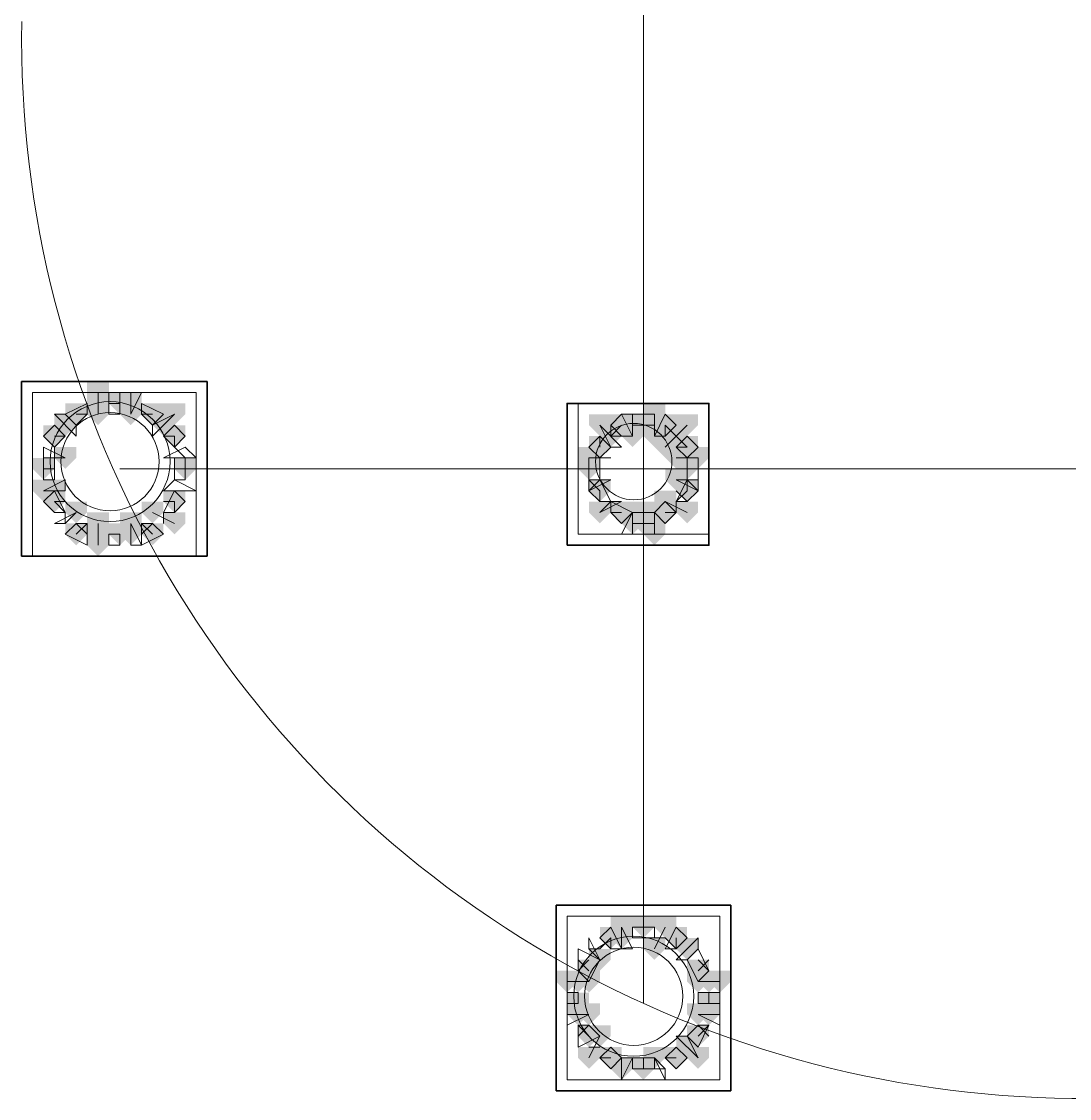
# Model space of a CAD drawing. Header units: millimetres. Extents: x 2315 to 4619, y 1334 to 1897.
# Drawn here: x 4026.05 to 4031.92, y 1548.68 to 1554.71 of the extents above; entities that cross this region are included whole.
import ezdxf

# ---------------------------------------------------------------- set-up
doc = ezdxf.new("R2010")
doc.units = ezdxf.units.MM
for name, color, linetype, true_color in [('PDF_10', 7, 'Continuous', 0x00b85c), ('PDF_AXIS', 7, 'Continuous', 0x00b85c), ('PDF_柱构件', 7, 'Continuous', 0x00b85c), ('PDF_转运站初步方案', 7, 'Continuous', 0x00b85c)]:
    doc.layers.add(name, color=color, linetype=linetype, true_color=true_color)
doc.layers.add('PDF_中心线层', color=1, linetype='Continuous')
doc.layers.add('PDF_粗实线层', color=7, linetype='Continuous')

msp = doc.modelspace()

# ---------------------------------------------------------------- hatches: boundary and pattern name
at = {"layer": 'PDF_10', "transparency": 33554559}
for points in [[(4026.5993, 1552.6298), (4026.5382, 1552.6298), (4026.5382, 1552.5687), (4026.5993, 1552.5076), (4026.6604, 1552.5687), (4026.6604, 1552.6298)], [(4026.5993, 1552.6298), (4026.5382, 1552.6298), (4026.5382, 1552.5687), (4026.5993, 1552.5076), (4026.6604, 1552.5687), (4026.6604, 1552.6298)], [(4026.5993, 1552.6298), (4026.5382, 1552.6298), (4026.5382, 1552.5687), (4026.5993, 1552.5076), (4026.6604, 1552.5687), (4026.6604, 1552.6298)], [(4026.355, 1552.5687), (4026.2939, 1552.5687), (4026.2939, 1552.5076), (4026.355, 1552.4466), (4026.4161, 1552.5076), (4026.4161, 1552.5687)], [(4026.355, 1552.5687), (4026.2939, 1552.5687), (4026.2939, 1552.5076), (4026.355, 1552.4466), (4026.4161, 1552.5076), (4026.4161, 1552.5687)], [(4026.7826, 1552.5687), (4026.7215, 1552.5687), (4026.7215, 1552.5076), (4026.7826, 1552.4466), (4026.8436, 1552.5076), (4026.8436, 1552.5687)], [(4026.7826, 1552.5687), (4026.7215, 1552.5687), (4026.7215, 1552.5076), (4026.7826, 1552.4466), (4026.8436, 1552.5076), (4026.8436, 1552.5687)], [(4029.4091, 1552.5076), (4029.348, 1552.5076), (4029.348, 1552.4466), (4029.4091, 1552.3855), (4029.4701, 1552.4466), (4029.4701, 1552.5076)], [(4029.4091, 1552.5076), (4029.348, 1552.5076), (4029.348, 1552.4466), (4029.4091, 1552.3855), (4029.4701, 1552.4466), (4029.4701, 1552.5076)], [(4029.5312, 1552.5076), (4029.4701, 1552.5076), (4029.4701, 1552.4466), (4029.5312, 1552.3855), (4029.5923, 1552.4466), (4029.5923, 1552.5076)], [(4029.5312, 1552.5076), (4029.4701, 1552.5076), (4029.4701, 1552.4466), (4029.5312, 1552.3855), (4029.5923, 1552.4466), (4029.5923, 1552.5076)], [(4029.6534, 1552.5076), (4029.5923, 1552.5076), (4029.5923, 1552.4466), (4029.6534, 1552.3855), (4029.7145, 1552.4466), (4029.7145, 1552.5076)], [(4029.6534, 1552.5076), (4029.5923, 1552.5076), (4029.5923, 1552.4466), (4029.6534, 1552.3855), (4029.7145, 1552.4466), (4029.7145, 1552.5076)], [(4026.2328, 1552.4466), (4026.1718, 1552.4466), (4026.1718, 1552.3855), (4026.2328, 1552.3244), (4026.2939, 1552.3855), (4026.2939, 1552.4466)], [(4026.2328, 1552.4466), (4026.1718, 1552.4466), (4026.1718, 1552.3855), (4026.2328, 1552.3244), (4026.2939, 1552.3855), (4026.2939, 1552.4466)], [(4026.9047, 1552.4466), (4026.8436, 1552.4466), (4026.8436, 1552.3855), (4026.9047, 1552.3244), (4026.9658, 1552.3855), (4026.9658, 1552.4466)], [(4026.9047, 1552.4466), (4026.8436, 1552.4466), (4026.8436, 1552.3855), (4026.9047, 1552.3244), (4026.9658, 1552.3855), (4026.9658, 1552.4466)], [(4029.2869, 1552.3855), (4029.2258, 1552.3855), (4029.2258, 1552.3244), (4029.2869, 1552.2633), (4029.348, 1552.3244), (4029.348, 1552.3855)], [(4029.2869, 1552.3855), (4029.2258, 1552.3855), (4029.2258, 1552.3244), (4029.2869, 1552.2633), (4029.348, 1552.3244), (4029.348, 1552.3855)], [(4029.2869, 1552.3855), (4029.2258, 1552.3855), (4029.2258, 1552.3244), (4029.2869, 1552.2633), (4029.348, 1552.3244), (4029.348, 1552.3855)], [(4029.7755, 1552.3855), (4029.7145, 1552.3855), (4029.7145, 1552.3244), (4029.7755, 1552.2633), (4029.8366, 1552.3244), (4029.8366, 1552.3855)], [(4029.7755, 1552.3855), (4029.7145, 1552.3855), (4029.7145, 1552.3244), (4029.7755, 1552.2633), (4029.8366, 1552.3244), (4029.8366, 1552.3855)], [(4026.1718, 1552.2633), (4026.1107, 1552.2633), (4026.1107, 1552.2022), (4026.1718, 1552.1412), (4026.2328, 1552.2022), (4026.2328, 1552.2633)], [(4026.1718, 1552.2633), (4026.1107, 1552.2633), (4026.1107, 1552.2022), (4026.1718, 1552.1412), (4026.2328, 1552.2022), (4026.2328, 1552.2633)], [(4026.9658, 1552.2633), (4026.9047, 1552.2633), (4026.9047, 1552.2022), (4026.9658, 1552.1412), (4027.0269, 1552.2022), (4027.0269, 1552.2633)], [(4026.9658, 1552.2633), (4026.9047, 1552.2633), (4026.9047, 1552.2022), (4026.9658, 1552.1412), (4027.0269, 1552.2022), (4027.0269, 1552.2633)], [(4029.2258, 1552.2633), (4029.1647, 1552.2633), (4029.1647, 1552.2022), (4029.2258, 1552.1412), (4029.2869, 1552.2022), (4029.2869, 1552.2633)], [(4029.2258, 1552.2633), (4029.1647, 1552.2633), (4029.1647, 1552.2022), (4029.2258, 1552.1412), (4029.2869, 1552.2022), (4029.2869, 1552.2633)], [(4029.7755, 1552.2633), (4029.7145, 1552.2633), (4029.7145, 1552.2022), (4029.7755, 1552.1412), (4029.8366, 1552.2022), (4029.8366, 1552.2633)], [(4029.7755, 1552.2633), (4029.7145, 1552.2633), (4029.7145, 1552.2022), (4029.7755, 1552.1412), (4029.8366, 1552.2022), (4029.8366, 1552.2633)], [(4029.2869, 1552.1412), (4029.2258, 1552.1412), (4029.2258, 1552.0801), (4029.2869, 1552.019), (4029.348, 1552.0801), (4029.348, 1552.1412)], [(4029.2869, 1552.1412), (4029.2258, 1552.1412), (4029.2258, 1552.0801), (4029.2869, 1552.019), (4029.348, 1552.0801), (4029.348, 1552.1412)], [(4029.7755, 1552.1412), (4029.7145, 1552.1412), (4029.7145, 1552.0801), (4029.7755, 1552.019), (4029.8366, 1552.0801), (4029.8366, 1552.1412)], [(4029.7755, 1552.1412), (4029.7145, 1552.1412), (4029.7145, 1552.0801), (4029.7755, 1552.019), (4029.8366, 1552.0801), (4029.8366, 1552.1412)], [(4026.2328, 1552.0801), (4026.1718, 1552.0801), (4026.1718, 1552.019), (4026.2328, 1551.9579), (4026.2939, 1552.019), (4026.2939, 1552.0801)], [(4026.2328, 1552.0801), (4026.1718, 1552.0801), (4026.1718, 1552.019), (4026.2328, 1551.9579), (4026.2939, 1552.019), (4026.2939, 1552.0801)], [(4026.9047, 1552.0801), (4026.8436, 1552.0801), (4026.8436, 1552.019), (4026.9047, 1551.9579), (4026.9658, 1552.019), (4026.9658, 1552.0801)], [(4026.9047, 1552.0801), (4026.8436, 1552.0801), (4026.8436, 1552.019), (4026.9047, 1551.9579), (4026.9658, 1552.019), (4026.9658, 1552.0801)], [(4029.4091, 1552.019), (4029.348, 1552.019), (4029.348, 1551.9579), (4029.4091, 1551.8968), (4029.4701, 1551.9579), (4029.4701, 1552.019)], [(4029.4091, 1552.019), (4029.348, 1552.019), (4029.348, 1551.9579), (4029.4091, 1551.8968), (4029.4701, 1551.9579), (4029.4701, 1552.019)], [(4029.6534, 1552.019), (4029.5923, 1552.019), (4029.5923, 1551.9579), (4029.6534, 1551.8968), (4029.7145, 1551.9579), (4029.7145, 1552.019)], [(4029.6534, 1552.019), (4029.5923, 1552.019), (4029.5923, 1551.9579), (4029.6534, 1551.8968), (4029.7145, 1551.9579), (4029.7145, 1552.019)], [(4029.6534, 1552.019), (4029.5923, 1552.019), (4029.5923, 1551.9579), (4029.6534, 1551.8968), (4029.7145, 1551.9579), (4029.7145, 1552.019)], [(4029.5312, 1551.9579), (4029.4701, 1551.9579), (4029.4701, 1551.8968), (4029.5312, 1551.8357), (4029.5923, 1551.8968), (4029.5923, 1551.9579)], [(4029.5312, 1551.9579), (4029.4701, 1551.9579), (4029.4701, 1551.8968), (4029.5312, 1551.8357), (4029.5923, 1551.8968), (4029.5923, 1551.9579)], [(4026.355, 1551.8968), (4026.2939, 1551.8968), (4026.2939, 1551.8357), (4026.355, 1551.7747), (4026.4161, 1551.8357), (4026.4161, 1551.8968)], [(4026.355, 1551.8968), (4026.2939, 1551.8968), (4026.2939, 1551.8357), (4026.355, 1551.7747), (4026.4161, 1551.8357), (4026.4161, 1551.8968)], [(4026.5993, 1551.8968), (4026.5382, 1551.8968), (4026.5382, 1551.8357), (4026.5993, 1551.7747), (4026.6604, 1551.8357), (4026.6604, 1551.8968)], [(4026.5993, 1551.8968), (4026.5382, 1551.8968), (4026.5382, 1551.8357), (4026.5993, 1551.7747), (4026.6604, 1551.8357), (4026.6604, 1551.8968)], [(4026.7826, 1551.8968), (4026.7215, 1551.8968), (4026.7215, 1551.8357), (4026.7826, 1551.7747), (4026.8436, 1551.8357), (4026.8436, 1551.8968)], [(4026.7826, 1551.8968), (4026.7215, 1551.8968), (4026.7215, 1551.8357), (4026.7826, 1551.7747), (4026.8436, 1551.8357), (4026.8436, 1551.8968)], [(4029.5312, 1549.6979), (4029.4701, 1549.6979), (4029.4701, 1549.6368), (4029.5312, 1549.5757), (4029.5923, 1549.6368), (4029.5923, 1549.6979)], [(4029.5312, 1549.6979), (4029.4701, 1549.6979), (4029.4701, 1549.6368), (4029.5312, 1549.5757), (4029.5923, 1549.6368), (4029.5923, 1549.6979)], [(4029.348, 1549.6368), (4029.2869, 1549.6368), (4029.2869, 1549.5757), (4029.348, 1549.5147), (4029.4091, 1549.5757), (4029.4091, 1549.6368)], [(4029.348, 1549.6368), (4029.2869, 1549.6368), (4029.2869, 1549.5757), (4029.348, 1549.5147), (4029.4091, 1549.5757), (4029.4091, 1549.6368)], [(4029.7145, 1549.6368), (4029.6534, 1549.6368), (4029.6534, 1549.5757), (4029.7145, 1549.5147), (4029.7755, 1549.5757), (4029.7755, 1549.6368)], [(4029.7145, 1549.6368), (4029.6534, 1549.6368), (4029.6534, 1549.5757), (4029.7145, 1549.5147), (4029.7755, 1549.5757), (4029.7755, 1549.6368)], [(4029.2258, 1549.4536), (4029.1647, 1549.4536), (4029.1647, 1549.3925), (4029.2258, 1549.3314), (4029.2869, 1549.3925), (4029.2869, 1549.4536)], [(4029.2258, 1549.4536), (4029.1647, 1549.4536), (4029.1647, 1549.3925), (4029.2258, 1549.3314), (4029.2869, 1549.3925), (4029.2869, 1549.4536)], [(4029.8366, 1549.4536), (4029.7755, 1549.4536), (4029.7755, 1549.3925), (4029.8366, 1549.3314), (4029.8977, 1549.3925), (4029.8977, 1549.4536)], [(4029.8366, 1549.4536), (4029.7755, 1549.4536), (4029.7755, 1549.3925), (4029.8366, 1549.3314), (4029.8977, 1549.3925), (4029.8977, 1549.4536)], [(4029.1647, 1549.2703), (4029.1036, 1549.2703), (4029.1036, 1549.2093), (4029.1647, 1549.1482), (4029.2258, 1549.2093), (4029.2258, 1549.2703)], [(4029.1647, 1549.2703), (4029.1036, 1549.2703), (4029.1036, 1549.2093), (4029.1647, 1549.1482), (4029.2258, 1549.2093), (4029.2258, 1549.2703)], [(4029.8977, 1549.2703), (4029.8366, 1549.2703), (4029.8366, 1549.2093), (4029.8977, 1549.1482), (4029.9588, 1549.2093), (4029.9588, 1549.2703)], [(4029.8977, 1549.2703), (4029.8366, 1549.2703), (4029.8366, 1549.2093), (4029.8977, 1549.1482), (4029.9588, 1549.2093), (4029.9588, 1549.2703)], [(4029.8977, 1549.2703), (4029.8366, 1549.2703), (4029.8366, 1549.2093), (4029.8977, 1549.1482), (4029.9588, 1549.2093), (4029.9588, 1549.2703)], [(4029.2258, 1549.0871), (4029.1647, 1549.0871), (4029.1647, 1549.026), (4029.2258, 1548.9649), (4029.2869, 1549.026), (4029.2869, 1549.0871)], [(4029.2258, 1549.0871), (4029.1647, 1549.0871), (4029.1647, 1549.026), (4029.2258, 1548.9649), (4029.2869, 1549.026), (4029.2869, 1549.0871)], [(4029.8366, 1549.0871), (4029.7755, 1549.0871), (4029.7755, 1549.026), (4029.8366, 1548.9649), (4029.8977, 1549.026), (4029.8977, 1549.0871)], [(4029.8366, 1549.0871), (4029.7755, 1549.0871), (4029.7755, 1549.026), (4029.8366, 1548.9649), (4029.8977, 1549.026), (4029.8977, 1549.0871)], [(4029.348, 1548.9649), (4029.2869, 1548.9649), (4029.2869, 1548.9039), (4029.348, 1548.8428), (4029.4091, 1548.9039), (4029.4091, 1548.9649)], [(4029.348, 1548.9649), (4029.2869, 1548.9649), (4029.2869, 1548.9039), (4029.348, 1548.8428), (4029.4091, 1548.9039), (4029.4091, 1548.9649)], [(4029.348, 1548.9649), (4029.2869, 1548.9649), (4029.2869, 1548.9039), (4029.348, 1548.8428), (4029.4091, 1548.9039), (4029.4091, 1548.9649)], [(4029.7145, 1548.9649), (4029.6534, 1548.9649), (4029.6534, 1548.9039), (4029.7145, 1548.8428), (4029.7755, 1548.9039), (4029.7755, 1548.9649)], [(4029.7145, 1548.9649), (4029.6534, 1548.9649), (4029.6534, 1548.9039), (4029.7145, 1548.8428), (4029.7755, 1548.9039), (4029.7755, 1548.9649)], [(4029.7145, 1548.9649), (4029.6534, 1548.9649), (4029.6534, 1548.9039), (4029.7145, 1548.8428), (4029.7755, 1548.9039), (4029.7755, 1548.9649)], [(4029.5312, 1548.9039), (4029.4701, 1548.9039), (4029.4701, 1548.8428), (4029.5312, 1548.7817), (4029.5923, 1548.8428), (4029.5923, 1548.9039)], [(4029.5312, 1548.9039), (4029.4701, 1548.9039), (4029.4701, 1548.8428), (4029.5312, 1548.7817), (4029.5923, 1548.8428), (4029.5923, 1548.9039)]]:
    msp.add_hatch(color=256, dxfattribs=at).paths.add_polyline_path(points)
at = {"layer": 'PDF_柱构件', "transparency": 33554559}
for points in [[(4026.4772, 1552.6909), (4026.4161, 1552.6909), (4026.4161, 1552.6298), (4026.4772, 1552.5687), (4026.5382, 1552.6298), (4026.5382, 1552.6909)], [(4026.4772, 1552.6298), (4026.4161, 1552.6298), (4026.4161, 1552.5687), (4026.4772, 1552.5076), (4026.5382, 1552.5687), (4026.5382, 1552.6298)], [(4026.6604, 1552.6298), (4026.5993, 1552.6298), (4026.5993, 1552.5687), (4026.6604, 1552.5076), (4026.7215, 1552.5687), (4026.7215, 1552.6298)], [(4026.4772, 1552.5687), (4026.4161, 1552.5687), (4026.4161, 1552.5076), (4026.4772, 1552.4466), (4026.5382, 1552.5076), (4026.5382, 1552.5687)], [(4026.6604, 1552.5687), (4026.5993, 1552.5687), (4026.5993, 1552.5076), (4026.6604, 1552.4466), (4026.7215, 1552.5076), (4026.7215, 1552.5687)], [(4026.9047, 1552.5687), (4026.8436, 1552.5687), (4026.8436, 1552.5076), (4026.9047, 1552.4466), (4026.9658, 1552.5076), (4026.9658, 1552.5687)], [(4029.5923, 1552.5687), (4029.5312, 1552.5687), (4029.5312, 1552.5076), (4029.5923, 1552.4466), (4029.6534, 1552.5076), (4029.6534, 1552.5687)], [(4026.2939, 1552.5076), (4026.2328, 1552.5076), (4026.2328, 1552.4466), (4026.2939, 1552.3855), (4026.355, 1552.4466), (4026.355, 1552.5076)], [(4026.8436, 1552.5076), (4026.7826, 1552.5076), (4026.7826, 1552.4466), (4026.8436, 1552.3855), (4026.9047, 1552.4466), (4026.9047, 1552.5076)], [(4029.2869, 1552.5076), (4029.2258, 1552.5076), (4029.2258, 1552.4466), (4029.2869, 1552.3855), (4029.348, 1552.4466), (4029.348, 1552.5076)], [(4029.4701, 1552.5076), (4029.4091, 1552.5076), (4029.4091, 1552.4466), (4029.4701, 1552.3855), (4029.5312, 1552.4466), (4029.5312, 1552.5076)], [(4029.5923, 1552.5076), (4029.5312, 1552.5076), (4029.5312, 1552.4466), (4029.5923, 1552.3855), (4029.6534, 1552.4466), (4029.6534, 1552.5076)], [(4029.7755, 1552.5076), (4029.7145, 1552.5076), (4029.7145, 1552.4466), (4029.7755, 1552.3855), (4029.8366, 1552.4466), (4029.8366, 1552.5076)], [(4029.348, 1552.4466), (4029.2869, 1552.4466), (4029.2869, 1552.3855), (4029.348, 1552.3244), (4029.4091, 1552.3855), (4029.4091, 1552.4466)], [(4029.4701, 1552.4466), (4029.4091, 1552.4466), (4029.4091, 1552.3855), (4029.4701, 1552.3244), (4029.5312, 1552.3855), (4029.5312, 1552.4466)], [(4029.5923, 1552.4466), (4029.5312, 1552.4466), (4029.5312, 1552.3855), (4029.5923, 1552.3244), (4029.6534, 1552.3855), (4029.6534, 1552.4466)], [(4029.7145, 1552.4466), (4029.6534, 1552.4466), (4029.6534, 1552.3855), (4029.7145, 1552.3244), (4029.7755, 1552.3855), (4029.7755, 1552.4466)], [(4029.6534, 1552.3855), (4029.5923, 1552.3855), (4029.5923, 1552.3244), (4029.6534, 1552.2633), (4029.7145, 1552.3244), (4029.7145, 1552.3855)], [(4026.2939, 1552.3244), (4026.2328, 1552.3244), (4026.2328, 1552.2633), (4026.2939, 1552.2022), (4026.355, 1552.2633), (4026.355, 1552.3244)], [(4029.2258, 1552.3244), (4029.1647, 1552.3244), (4029.1647, 1552.2633), (4029.2258, 1552.2022), (4029.2869, 1552.2633), (4029.2869, 1552.3244)], [(4029.7145, 1552.3244), (4029.6534, 1552.3244), (4029.6534, 1552.2633), (4029.7145, 1552.2022), (4029.7755, 1552.2633), (4029.7755, 1552.3244)], [(4029.7755, 1552.3244), (4029.7145, 1552.3244), (4029.7145, 1552.2633), (4029.7755, 1552.2022), (4029.8366, 1552.2633), (4029.8366, 1552.3244)], [(4029.8366, 1552.3244), (4029.7755, 1552.3244), (4029.7755, 1552.2633), (4029.8366, 1552.2022), (4029.8977, 1552.2633), (4029.8977, 1552.3244)], [(4029.7145, 1552.2022), (4029.6534, 1552.2022), (4029.6534, 1552.1412), (4029.7145, 1552.0801), (4029.7755, 1552.1412), (4029.7755, 1552.2022)], [(4026.1718, 1552.1412), (4026.1107, 1552.1412), (4026.1107, 1552.0801), (4026.1718, 1552.019), (4026.2328, 1552.0801), (4026.2328, 1552.1412)], [(4026.2328, 1552.1412), (4026.1718, 1552.1412), (4026.1718, 1552.0801), (4026.2328, 1552.019), (4026.2939, 1552.0801), (4026.2939, 1552.1412)], [(4029.6534, 1552.0801), (4029.5923, 1552.0801), (4029.5923, 1552.019), (4029.6534, 1551.9579), (4029.7145, 1552.019), (4029.7145, 1552.0801)], [(4026.355, 1552.019), (4026.2939, 1552.019), (4026.2939, 1551.9579), (4026.355, 1551.8968), (4026.4161, 1551.9579), (4026.4161, 1552.019)], [(4026.7826, 1552.019), (4026.7215, 1552.019), (4026.7215, 1551.9579), (4026.7826, 1551.8968), (4026.8436, 1551.9579), (4026.8436, 1552.019)], [(4029.2869, 1552.019), (4029.2258, 1552.019), (4029.2258, 1551.9579), (4029.2869, 1551.8968), (4029.348, 1551.9579), (4029.348, 1552.019)], [(4029.4701, 1552.019), (4029.4091, 1552.019), (4029.4091, 1551.9579), (4029.4701, 1551.8968), (4029.5312, 1551.9579), (4029.5312, 1552.019)], [(4029.5923, 1552.019), (4029.5312, 1552.019), (4029.5312, 1551.9579), (4029.5923, 1551.8968), (4029.6534, 1551.9579), (4029.6534, 1552.019)], [(4029.7755, 1552.019), (4029.7145, 1552.019), (4029.7145, 1551.9579), (4029.7755, 1551.8968), (4029.8366, 1551.9579), (4029.8366, 1552.019)], [(4026.4772, 1551.9579), (4026.4161, 1551.9579), (4026.4161, 1551.8968), (4026.4772, 1551.8357), (4026.5382, 1551.8968), (4026.5382, 1551.9579)], [(4026.6604, 1551.9579), (4026.5993, 1551.9579), (4026.5993, 1551.8968), (4026.6604, 1551.8357), (4026.7215, 1551.8968), (4026.7215, 1551.9579)], [(4026.9047, 1551.9579), (4026.8436, 1551.9579), (4026.8436, 1551.8968), (4026.9047, 1551.8357), (4026.9658, 1551.8968), (4026.9658, 1551.9579)], [(4029.4701, 1551.9579), (4029.4091, 1551.9579), (4029.4091, 1551.8968), (4029.4701, 1551.8357), (4029.5312, 1551.8968), (4029.5312, 1551.9579)], [(4029.5923, 1551.9579), (4029.5312, 1551.9579), (4029.5312, 1551.8968), (4029.5923, 1551.8357), (4029.6534, 1551.8968), (4029.6534, 1551.9579)], [(4026.4772, 1551.8968), (4026.4161, 1551.8968), (4026.4161, 1551.8357), (4026.4772, 1551.7747), (4026.5382, 1551.8357), (4026.5382, 1551.8968)], [(4026.6604, 1551.8968), (4026.5993, 1551.8968), (4026.5993, 1551.8357), (4026.6604, 1551.7747), (4026.7215, 1551.8357), (4026.7215, 1551.8968)], [(4029.5923, 1551.8968), (4029.5312, 1551.8968), (4029.5312, 1551.8357), (4029.5923, 1551.7747), (4029.6534, 1551.8357), (4029.6534, 1551.8968)], [(4026.4772, 1551.8357), (4026.4161, 1551.8357), (4026.4161, 1551.7747), (4026.4772, 1551.7136), (4026.5382, 1551.7747), (4026.5382, 1551.8357)], [(4029.4091, 1549.6979), (4029.348, 1549.6979), (4029.348, 1549.6368), (4029.4091, 1549.5757), (4029.4701, 1549.6368), (4029.4701, 1549.6979)], [(4029.6534, 1549.6979), (4029.5923, 1549.6979), (4029.5923, 1549.6368), (4029.6534, 1549.5757), (4029.7145, 1549.6368), (4029.7145, 1549.6979)], [(4029.4091, 1549.6368), (4029.348, 1549.6368), (4029.348, 1549.5757), (4029.4091, 1549.5147), (4029.4701, 1549.5757), (4029.4701, 1549.6368)], [(4029.5923, 1549.5757), (4029.5312, 1549.5757), (4029.5312, 1549.5147), (4029.5923, 1549.4536), (4029.6534, 1549.5147), (4029.6534, 1549.5757)], [(4029.7755, 1549.5757), (4029.7145, 1549.5757), (4029.7145, 1549.5147), (4029.7755, 1549.4536), (4029.8366, 1549.5147), (4029.8366, 1549.5757)], [(4029.2869, 1549.5147), (4029.2258, 1549.5147), (4029.2258, 1549.4536), (4029.2869, 1549.3925), (4029.348, 1549.4536), (4029.348, 1549.5147)], [(4029.1036, 1549.3925), (4029.0426, 1549.3925), (4029.0426, 1549.3314), (4029.1036, 1549.2703), (4029.1647, 1549.3314), (4029.1647, 1549.3925)], [(4029.1647, 1549.3925), (4029.1036, 1549.3925), (4029.1036, 1549.3314), (4029.1647, 1549.2703), (4029.2258, 1549.3314), (4029.2258, 1549.3925)], [(4029.2258, 1549.3925), (4029.1647, 1549.3925), (4029.1647, 1549.3314), (4029.2258, 1549.2703), (4029.2869, 1549.3314), (4029.2869, 1549.3925)], [(4029.8366, 1549.3925), (4029.7755, 1549.3925), (4029.7755, 1549.3314), (4029.8366, 1549.2703), (4029.8977, 1549.3314), (4029.8977, 1549.3925)], [(4029.8977, 1549.3925), (4029.8366, 1549.3925), (4029.8366, 1549.3314), (4029.8977, 1549.2703), (4029.9588, 1549.3314), (4029.9588, 1549.3925)], [(4029.9588, 1549.3925), (4029.8977, 1549.3925), (4029.8977, 1549.3314), (4029.9588, 1549.2703), (4030.0199, 1549.3314), (4030.0199, 1549.3925)], [(4029.1647, 1549.2093), (4029.1036, 1549.2093), (4029.1036, 1549.1482), (4029.1647, 1549.0871), (4029.2258, 1549.1482), (4029.2258, 1549.2093)], [(4029.2258, 1549.2093), (4029.1647, 1549.2093), (4029.1647, 1549.1482), (4029.2258, 1549.0871), (4029.2869, 1549.1482), (4029.2869, 1549.2093)], [(4029.8366, 1549.2093), (4029.7755, 1549.2093), (4029.7755, 1549.1482), (4029.8366, 1549.0871), (4029.8977, 1549.1482), (4029.8977, 1549.2093)], [(4029.8977, 1549.2093), (4029.8366, 1549.2093), (4029.8366, 1549.1482), (4029.8977, 1549.0871), (4029.9588, 1549.1482), (4029.9588, 1549.2093)], [(4029.2869, 1549.0871), (4029.2258, 1549.0871), (4029.2258, 1549.026), (4029.2869, 1548.9649), (4029.348, 1549.026), (4029.348, 1549.0871)], [(4029.7755, 1549.026), (4029.7145, 1549.026), (4029.7145, 1548.9649), (4029.7755, 1548.9039), (4029.8366, 1548.9649), (4029.8366, 1549.026)], [(4029.2258, 1548.9649), (4029.1647, 1548.9649), (4029.1647, 1548.9039), (4029.2258, 1548.8428), (4029.2869, 1548.9039), (4029.2869, 1548.9649)], [(4029.5923, 1548.9649), (4029.5312, 1548.9649), (4029.5312, 1548.9039), (4029.5923, 1548.8428), (4029.6534, 1548.9039), (4029.6534, 1548.9649)], [(4029.8366, 1548.9649), (4029.7755, 1548.9649), (4029.7755, 1548.9039), (4029.8366, 1548.8428), (4029.8977, 1548.9039), (4029.8977, 1548.9649)], [(4029.4091, 1548.9039), (4029.348, 1548.9039), (4029.348, 1548.8428), (4029.4091, 1548.7817), (4029.4701, 1548.8428), (4029.4701, 1548.9039)]]:
    msp.add_hatch(color=256, dxfattribs=at).paths.add_polyline_path(points)
at = {"layer": 'PDF_转运站初步方案', "transparency": 33554559}
for points in [[(4026.5993, 1552.6298), (4026.5382, 1552.6298), (4026.5382, 1552.5687), (4026.5993, 1552.5076), (4026.6604, 1552.5687), (4026.6604, 1552.6298)], [(4026.5993, 1552.6298), (4026.5382, 1552.6298), (4026.5382, 1552.5687), (4026.5993, 1552.5076), (4026.6604, 1552.5687), (4026.6604, 1552.6298)], [(4026.355, 1552.5687), (4026.2939, 1552.5687), (4026.2939, 1552.5076), (4026.355, 1552.4466), (4026.4161, 1552.5076), (4026.4161, 1552.5687)], [(4026.355, 1552.5687), (4026.2939, 1552.5687), (4026.2939, 1552.5076), (4026.355, 1552.4466), (4026.4161, 1552.5076), (4026.4161, 1552.5687)], [(4026.7826, 1552.5687), (4026.7215, 1552.5687), (4026.7215, 1552.5076), (4026.7826, 1552.4466), (4026.8436, 1552.5076), (4026.8436, 1552.5687)], [(4026.7826, 1552.5687), (4026.7215, 1552.5687), (4026.7215, 1552.5076), (4026.7826, 1552.4466), (4026.8436, 1552.5076), (4026.8436, 1552.5687)], [(4029.4091, 1552.5076), (4029.348, 1552.5076), (4029.348, 1552.4466), (4029.4091, 1552.3855), (4029.4701, 1552.4466), (4029.4701, 1552.5076)], [(4029.4091, 1552.5076), (4029.348, 1552.5076), (4029.348, 1552.4466), (4029.4091, 1552.3855), (4029.4701, 1552.4466), (4029.4701, 1552.5076)], [(4029.5312, 1552.5076), (4029.4701, 1552.5076), (4029.4701, 1552.4466), (4029.5312, 1552.3855), (4029.5923, 1552.4466), (4029.5923, 1552.5076)], [(4029.5312, 1552.5076), (4029.4701, 1552.5076), (4029.4701, 1552.4466), (4029.5312, 1552.3855), (4029.5923, 1552.4466), (4029.5923, 1552.5076)], [(4029.6534, 1552.5076), (4029.5923, 1552.5076), (4029.5923, 1552.4466), (4029.6534, 1552.3855), (4029.7145, 1552.4466), (4029.7145, 1552.5076)], [(4029.6534, 1552.5076), (4029.5923, 1552.5076), (4029.5923, 1552.4466), (4029.6534, 1552.3855), (4029.7145, 1552.4466), (4029.7145, 1552.5076)], [(4026.2328, 1552.4466), (4026.1718, 1552.4466), (4026.1718, 1552.3855), (4026.2328, 1552.3244), (4026.2939, 1552.3855), (4026.2939, 1552.4466)], [(4026.2328, 1552.4466), (4026.1718, 1552.4466), (4026.1718, 1552.3855), (4026.2328, 1552.3244), (4026.2939, 1552.3855), (4026.2939, 1552.4466)], [(4026.9047, 1552.4466), (4026.8436, 1552.4466), (4026.8436, 1552.3855), (4026.9047, 1552.3244), (4026.9658, 1552.3855), (4026.9658, 1552.4466)], [(4026.9047, 1552.4466), (4026.8436, 1552.4466), (4026.8436, 1552.3855), (4026.9047, 1552.3244), (4026.9658, 1552.3855), (4026.9658, 1552.4466)], [(4029.2869, 1552.3855), (4029.2258, 1552.3855), (4029.2258, 1552.3244), (4029.2869, 1552.2633), (4029.348, 1552.3244), (4029.348, 1552.3855)], [(4029.2869, 1552.3855), (4029.2258, 1552.3855), (4029.2258, 1552.3244), (4029.2869, 1552.2633), (4029.348, 1552.3244), (4029.348, 1552.3855)], [(4029.7755, 1552.3855), (4029.7145, 1552.3855), (4029.7145, 1552.3244), (4029.7755, 1552.2633), (4029.8366, 1552.3244), (4029.8366, 1552.3855)], [(4029.7755, 1552.3855), (4029.7145, 1552.3855), (4029.7145, 1552.3244), (4029.7755, 1552.2633), (4029.8366, 1552.3244), (4029.8366, 1552.3855)], [(4026.1718, 1552.2633), (4026.1107, 1552.2633), (4026.1107, 1552.2022), (4026.1718, 1552.1412), (4026.2328, 1552.2022), (4026.2328, 1552.2633)], [(4026.1718, 1552.2633), (4026.1107, 1552.2633), (4026.1107, 1552.2022), (4026.1718, 1552.1412), (4026.2328, 1552.2022), (4026.2328, 1552.2633)], [(4026.9658, 1552.2633), (4026.9047, 1552.2633), (4026.9047, 1552.2022), (4026.9658, 1552.1412), (4027.0269, 1552.2022), (4027.0269, 1552.2633)], [(4026.9658, 1552.2633), (4026.9047, 1552.2633), (4026.9047, 1552.2022), (4026.9658, 1552.1412), (4027.0269, 1552.2022), (4027.0269, 1552.2633)], [(4029.2258, 1552.2633), (4029.1647, 1552.2633), (4029.1647, 1552.2022), (4029.2258, 1552.1412), (4029.2869, 1552.2022), (4029.2869, 1552.2633)], [(4029.2258, 1552.2633), (4029.1647, 1552.2633), (4029.1647, 1552.2022), (4029.2258, 1552.1412), (4029.2869, 1552.2022), (4029.2869, 1552.2633)], [(4029.7755, 1552.2633), (4029.7145, 1552.2633), (4029.7145, 1552.2022), (4029.7755, 1552.1412), (4029.8366, 1552.2022), (4029.8366, 1552.2633)], [(4029.7755, 1552.2633), (4029.7145, 1552.2633), (4029.7145, 1552.2022), (4029.7755, 1552.1412), (4029.8366, 1552.2022), (4029.8366, 1552.2633)], [(4029.2869, 1552.1412), (4029.2258, 1552.1412), (4029.2258, 1552.0801), (4029.2869, 1552.019), (4029.348, 1552.0801), (4029.348, 1552.1412)], [(4029.2869, 1552.1412), (4029.2258, 1552.1412), (4029.2258, 1552.0801), (4029.2869, 1552.019), (4029.348, 1552.0801), (4029.348, 1552.1412)], [(4029.7755, 1552.1412), (4029.7145, 1552.1412), (4029.7145, 1552.0801), (4029.7755, 1552.019), (4029.8366, 1552.0801), (4029.8366, 1552.1412)], [(4029.7755, 1552.1412), (4029.7145, 1552.1412), (4029.7145, 1552.0801), (4029.7755, 1552.019), (4029.8366, 1552.0801), (4029.8366, 1552.1412)], [(4026.2328, 1552.0801), (4026.1718, 1552.0801), (4026.1718, 1552.019), (4026.2328, 1551.9579), (4026.2939, 1552.019), (4026.2939, 1552.0801)], [(4026.2328, 1552.0801), (4026.1718, 1552.0801), (4026.1718, 1552.019), (4026.2328, 1551.9579), (4026.2939, 1552.019), (4026.2939, 1552.0801)], [(4026.9047, 1552.0801), (4026.8436, 1552.0801), (4026.8436, 1552.019), (4026.9047, 1551.9579), (4026.9658, 1552.019), (4026.9658, 1552.0801)], [(4026.9047, 1552.0801), (4026.8436, 1552.0801), (4026.8436, 1552.019), (4026.9047, 1551.9579), (4026.9658, 1552.019), (4026.9658, 1552.0801)], [(4029.4091, 1552.019), (4029.348, 1552.019), (4029.348, 1551.9579), (4029.4091, 1551.8968), (4029.4701, 1551.9579), (4029.4701, 1552.019)], [(4029.4091, 1552.019), (4029.348, 1552.019), (4029.348, 1551.9579), (4029.4091, 1551.8968), (4029.4701, 1551.9579), (4029.4701, 1552.019)], [(4029.6534, 1552.019), (4029.5923, 1552.019), (4029.5923, 1551.9579), (4029.6534, 1551.8968), (4029.7145, 1551.9579), (4029.7145, 1552.019)], [(4029.6534, 1552.019), (4029.5923, 1552.019), (4029.5923, 1551.9579), (4029.6534, 1551.8968), (4029.7145, 1551.9579), (4029.7145, 1552.019)], [(4029.5312, 1551.9579), (4029.4701, 1551.9579), (4029.4701, 1551.8968), (4029.5312, 1551.8357), (4029.5923, 1551.8968), (4029.5923, 1551.9579)], [(4029.5312, 1551.9579), (4029.4701, 1551.9579), (4029.4701, 1551.8968), (4029.5312, 1551.8357), (4029.5923, 1551.8968), (4029.5923, 1551.9579)], [(4026.355, 1551.8968), (4026.2939, 1551.8968), (4026.2939, 1551.8357), (4026.355, 1551.7747), (4026.4161, 1551.8357), (4026.4161, 1551.8968)], [(4026.355, 1551.8968), (4026.2939, 1551.8968), (4026.2939, 1551.8357), (4026.355, 1551.7747), (4026.4161, 1551.8357), (4026.4161, 1551.8968)], [(4026.5993, 1551.8968), (4026.5382, 1551.8968), (4026.5382, 1551.8357), (4026.5993, 1551.7747), (4026.6604, 1551.8357), (4026.6604, 1551.8968)], [(4026.5993, 1551.8968), (4026.5382, 1551.8968), (4026.5382, 1551.8357), (4026.5993, 1551.7747), (4026.6604, 1551.8357), (4026.6604, 1551.8968)], [(4026.7826, 1551.8968), (4026.7215, 1551.8968), (4026.7215, 1551.8357), (4026.7826, 1551.7747), (4026.8436, 1551.8357), (4026.8436, 1551.8968)], [(4026.7826, 1551.8968), (4026.7215, 1551.8968), (4026.7215, 1551.8357), (4026.7826, 1551.7747), (4026.8436, 1551.8357), (4026.8436, 1551.8968)], [(4029.5312, 1549.6979), (4029.4701, 1549.6979), (4029.4701, 1549.6368), (4029.5312, 1549.5757), (4029.5923, 1549.6368), (4029.5923, 1549.6979)], [(4029.5312, 1549.6979), (4029.4701, 1549.6979), (4029.4701, 1549.6368), (4029.5312, 1549.5757), (4029.5923, 1549.6368), (4029.5923, 1549.6979)], [(4029.348, 1549.6368), (4029.2869, 1549.6368), (4029.2869, 1549.5757), (4029.348, 1549.5147), (4029.4091, 1549.5757), (4029.4091, 1549.6368)], [(4029.348, 1549.6368), (4029.2869, 1549.6368), (4029.2869, 1549.5757), (4029.348, 1549.5147), (4029.4091, 1549.5757), (4029.4091, 1549.6368)], [(4029.7145, 1549.6368), (4029.6534, 1549.6368), (4029.6534, 1549.5757), (4029.7145, 1549.5147), (4029.7755, 1549.5757), (4029.7755, 1549.6368)], [(4029.7145, 1549.6368), (4029.6534, 1549.6368), (4029.6534, 1549.5757), (4029.7145, 1549.5147), (4029.7755, 1549.5757), (4029.7755, 1549.6368)], [(4029.2258, 1549.4536), (4029.1647, 1549.4536), (4029.1647, 1549.3925), (4029.2258, 1549.3314), (4029.2869, 1549.3925), (4029.2869, 1549.4536)], [(4029.2258, 1549.4536), (4029.1647, 1549.4536), (4029.1647, 1549.3925), (4029.2258, 1549.3314), (4029.2869, 1549.3925), (4029.2869, 1549.4536)], [(4029.8366, 1549.4536), (4029.7755, 1549.4536), (4029.7755, 1549.3925), (4029.8366, 1549.3314), (4029.8977, 1549.3925), (4029.8977, 1549.4536)], [(4029.8366, 1549.4536), (4029.7755, 1549.4536), (4029.7755, 1549.3925), (4029.8366, 1549.3314), (4029.8977, 1549.3925), (4029.8977, 1549.4536)], [(4029.1647, 1549.2703), (4029.1036, 1549.2703), (4029.1036, 1549.2093), (4029.1647, 1549.1482), (4029.2258, 1549.2093), (4029.2258, 1549.2703)], [(4029.1647, 1549.2703), (4029.1036, 1549.2703), (4029.1036, 1549.2093), (4029.1647, 1549.1482), (4029.2258, 1549.2093), (4029.2258, 1549.2703)], [(4029.8977, 1549.2703), (4029.8366, 1549.2703), (4029.8366, 1549.2093), (4029.8977, 1549.1482), (4029.9588, 1549.2093), (4029.9588, 1549.2703)], [(4029.8977, 1549.2703), (4029.8366, 1549.2703), (4029.8366, 1549.2093), (4029.8977, 1549.1482), (4029.9588, 1549.2093), (4029.9588, 1549.2703)], [(4029.2258, 1549.0871), (4029.1647, 1549.0871), (4029.1647, 1549.026), (4029.2258, 1548.9649), (4029.2869, 1549.026), (4029.2869, 1549.0871)], [(4029.2258, 1549.0871), (4029.1647, 1549.0871), (4029.1647, 1549.026), (4029.2258, 1548.9649), (4029.2869, 1549.026), (4029.2869, 1549.0871)], [(4029.8366, 1549.0871), (4029.7755, 1549.0871), (4029.7755, 1549.026), (4029.8366, 1548.9649), (4029.8977, 1549.026), (4029.8977, 1549.0871)], [(4029.8366, 1549.0871), (4029.7755, 1549.0871), (4029.7755, 1549.026), (4029.8366, 1548.9649), (4029.8977, 1549.026), (4029.8977, 1549.0871)], [(4029.348, 1548.9649), (4029.2869, 1548.9649), (4029.2869, 1548.9039), (4029.348, 1548.8428), (4029.4091, 1548.9039), (4029.4091, 1548.9649)], [(4029.348, 1548.9649), (4029.2869, 1548.9649), (4029.2869, 1548.9039), (4029.348, 1548.8428), (4029.4091, 1548.9039), (4029.4091, 1548.9649)], [(4029.7145, 1548.9649), (4029.6534, 1548.9649), (4029.6534, 1548.9039), (4029.7145, 1548.8428), (4029.7755, 1548.9039), (4029.7755, 1548.9649)], [(4029.7145, 1548.9649), (4029.6534, 1548.9649), (4029.6534, 1548.9039), (4029.7145, 1548.8428), (4029.7755, 1548.9039), (4029.7755, 1548.9649)], [(4029.5312, 1548.9039), (4029.4701, 1548.9039), (4029.4701, 1548.8428), (4029.5312, 1548.7817), (4029.5923, 1548.8428), (4029.5923, 1548.9039)], [(4029.5312, 1548.9039), (4029.4701, 1548.9039), (4029.4701, 1548.8428), (4029.5312, 1548.7817), (4029.5923, 1548.8428), (4029.5923, 1548.9039)]]:
    msp.add_hatch(color=256, dxfattribs=at).paths.add_polyline_path(points)

# ---------------------------------------------------------------- linework, layer by layer
at = {"layer": 'PDF_10', "lineweight": 18}
for points in [[(4026.5993, 1552.5687), (4026.5382, 1552.5687)], [(4026.355, 1552.5076), (4026.4161, 1552.5076), (4026.355, 1552.5076)], [(4026.7826, 1552.5076), (4026.7215, 1552.5076), (4026.7826, 1552.5076)], [(4029.5312, 1552.4466), (4029.5312, 1552.5076)], [(4029.4091, 1552.4466), (4029.348, 1552.3855)], [(4029.4091, 1552.3855), (4029.348, 1552.4466)], [(4029.5923, 1552.4466), (4029.4701, 1552.4466)], [(4029.7145, 1552.3244), (4029.7755, 1552.3244), (4029.7145, 1552.3855), (4029.6534, 1552.4466), (4029.6534, 1552.3855)], [(4026.2328, 1552.3855), (4026.2939, 1552.3855), (4026.2328, 1552.3244)], [(4026.9047, 1552.3244), (4026.9047, 1552.3855), (4026.8436, 1552.3855)], [(4029.2869, 1552.3855), (4029.2869, 1552.3244)], [(4026.2328, 1552.2022), (4026.1718, 1552.2022), (4026.1718, 1552.1412)], [(4026.9658, 1552.1412), (4026.9658, 1552.2022), (4026.9047, 1552.2022)], [(4029.2869, 1552.2022), (4029.2258, 1552.2022), (4029.2258, 1552.1412)], [(4029.7755, 1552.1412), (4029.7755, 1552.2022), (4029.8366, 1552.2022)], [(4029.2869, 1552.019), (4029.2869, 1552.0801), (4029.2869, 1552.019)], [(4029.7145, 1552.019), (4029.7755, 1552.0801)], [(4029.7145, 1552.0801), (4029.7755, 1552.019)], [(4026.2939, 1552.019), (4026.2328, 1552.019), (4026.2939, 1551.9579)], [(4026.9047, 1551.9579), (4026.9047, 1552.019), (4026.8436, 1552.019)], [(4029.348, 1551.9579), (4029.4091, 1551.9579), (4029.348, 1551.9579)], [(4029.5312, 1551.9579), (4029.5312, 1551.8968)], [(4029.6534, 1551.9579), (4029.7145, 1551.9579)], [(4026.355, 1551.8968), (4026.4161, 1551.8357)], [(4026.4161, 1551.8968), (4026.355, 1551.8357)], [(4026.7215, 1551.8357), (4026.7826, 1551.8968)], [(4026.7215, 1551.8968), (4026.7826, 1551.8357)], [(4029.4701, 1551.8968), (4029.5923, 1551.8968)], [(4026.5382, 1551.8357), (4026.5993, 1551.8357), (4026.5993, 1551.7747)], [(4029.4701, 1549.6368), (4029.5923, 1549.6368)], [(4029.5312, 1549.5757), (4029.5312, 1549.6368)], [(4029.2869, 1549.5147), (4029.348, 1549.5757), (4029.348, 1549.5147)], [(4029.6534, 1549.5757), (4029.7145, 1549.5147), (4029.7145, 1549.5757)], [(4029.1647, 1549.3925), (4029.2258, 1549.4536)], [(4029.2258, 1549.3925), (4029.1647, 1549.4536)], [(4029.8366, 1549.4536), (4029.8977, 1549.3925)], [(4029.8366, 1549.3925), (4029.8977, 1549.4536)], [(4029.1036, 1549.2093), (4029.1647, 1549.2093), (4029.1647, 1549.2703)], [(4029.8977, 1549.2703), (4029.8977, 1549.2093)], [(4029.2258, 1549.026), (4029.1647, 1549.0871)], [(4029.2258, 1549.0871), (4029.1647, 1549.026)], [(4029.8977, 1549.0871), (4029.8366, 1549.026)], [(4029.8366, 1549.0871), (4029.8977, 1549.026)], [(4029.348, 1548.9039), (4029.2869, 1548.9039)], [(4029.5312, 1548.9039), (4029.5312, 1548.8428)], [(4029.7145, 1548.9039), (4029.6534, 1548.9039)], [(4029.5923, 1548.8428), (4029.4701, 1548.8428)]]:
    msp.add_lwpolyline(points, dxfattribs=at)
at = {"layer": 'PDF_AXIS', "lineweight": 18}
for points in [[(4026.1107, 1551.7136), (4026.1107, 1552.6298), (4027.0269, 1552.6298), (4027.0269, 1551.7136)], [(4029.1647, 1551.8357), (4029.1647, 1552.5687), (4029.8977, 1552.5687), (4029.8977, 1551.8357)], [(4029.9588, 1548.7817), (4029.9588, 1549.6979), (4029.1036, 1549.6979), (4029.1036, 1548.7817)]]:
    msp.add_lwpolyline(points, close=True, dxfattribs=at)
at = {"layer": 'PDF_中心线层', "color": 112, "lineweight": 18, "true_color": 0x00b85c}
for points in [[(4029.5312, 1549.2093), (4029.5312, 1560.1428)], [(4037.4718, 1552.2022), (4026.5993, 1552.2022)]]:
    msp.add_lwpolyline(points, dxfattribs=at)
msp.add_arc((4031.988, 1554.6164), 5.939, 179.12977, 300.79454, dxfattribs=at)
at = {"layer": 'PDF_柱构件', "lineweight": 18}
for points in [[(4026.4772, 1552.6298), (4026.4772, 1552.5076)], [(4026.5993, 1552.5076), (4026.5382, 1552.5076), (4026.5382, 1552.6298), (4026.5993, 1552.6298)], [(4026.7215, 1552.6298), (4026.6604, 1552.5076), (4026.6604, 1552.6298)], [(4026.4161, 1552.5076), (4026.355, 1552.4466), (4026.2939, 1552.5076), (4026.4161, 1552.5687)], [(4026.7826, 1552.4466), (4026.7215, 1552.5076), (4026.7215, 1552.5687), (4026.8436, 1552.5076)], [(4026.2939, 1552.5076), (4026.355, 1552.4466), (4026.355, 1552.3855), (4026.2328, 1552.5076)], [(4026.9047, 1552.5076), (4026.7826, 1552.3855), (4026.7826, 1552.4466)], [(4029.4701, 1552.3855), (4029.348, 1552.3855), (4029.348, 1552.4466), (4029.4091, 1552.5076)], [(4029.4701, 1552.5076), (4029.4701, 1552.3855), (4029.4091, 1552.5076)], [(4029.5923, 1552.4466), (4029.4701, 1552.4466), (4029.4701, 1552.5076), (4029.5923, 1552.5076)], [(4029.5923, 1552.5076), (4029.5923, 1552.3855)], [(4029.6534, 1552.3855), (4029.5923, 1552.3855), (4029.6534, 1552.5076), (4029.7145, 1552.4466)], [(4026.2939, 1552.3855), (4026.2328, 1552.3244), (4026.1718, 1552.3855), (4026.2328, 1552.4466)], [(4026.9047, 1552.3244), (4026.8436, 1552.3855), (4026.9047, 1552.4466), (4026.9658, 1552.3855)], [(4029.2869, 1552.4466), (4029.4091, 1552.3244), (4029.348, 1552.3244)], [(4029.7755, 1552.4466), (4029.6534, 1552.3244)], [(4029.348, 1552.3244), (4029.2869, 1552.2633), (4029.2258, 1552.3244), (4029.2869, 1552.3855)], [(4029.7755, 1552.2633), (4029.7145, 1552.3244), (4029.7755, 1552.3855), (4029.8366, 1552.3244)], [(4026.1718, 1552.3244), (4026.2939, 1552.2633), (4026.1718, 1552.2633)], [(4027.0269, 1552.2633), (4026.9047, 1552.2633), (4026.8436, 1552.2633), (4026.9658, 1552.3244)], [(4026.2328, 1552.2633), (4026.2328, 1552.1412), (4026.1718, 1552.1412), (4026.1718, 1552.2633)], [(4026.9047, 1552.1412), (4026.9047, 1552.2633), (4026.9658, 1552.2633), (4026.9658, 1552.1412)], [(4029.2258, 1552.2633), (4029.348, 1552.2633), (4029.2869, 1552.2633)], [(4029.2869, 1552.2633), (4029.2869, 1552.1412), (4029.2258, 1552.1412), (4029.2258, 1552.2633)], [(4029.8366, 1552.2633), (4029.7145, 1552.2633)], [(4029.7755, 1552.1412), (4029.7755, 1552.2633), (4029.8366, 1552.2633), (4029.8366, 1552.1412)], [(4026.1718, 1552.0801), (4026.2939, 1552.1412), (4026.2939, 1552.0801)], [(4029.2869, 1552.1412), (4029.348, 1552.019), (4029.2869, 1552.019), (4029.2258, 1552.0801)], [(4029.8366, 1552.0801), (4029.7145, 1552.1412), (4029.8366, 1552.1412)], [(4029.7145, 1552.019), (4029.7755, 1552.1412), (4029.8366, 1552.0801), (4029.7755, 1552.019)], [(4026.2328, 1552.0801), (4026.2939, 1551.9579), (4026.2328, 1551.9579), (4026.1718, 1552.019)], [(4026.8436, 1551.9579), (4026.9047, 1552.0801), (4026.9658, 1552.019), (4026.9047, 1551.9579)], [(4029.2869, 1551.9579), (4029.348, 1552.019), (4029.4091, 1552.019)], [(4029.348, 1552.019), (4029.4701, 1551.9579), (4029.4091, 1551.8968), (4029.348, 1551.9579)], [(4029.5923, 1551.9579), (4029.6534, 1552.019), (4029.7145, 1551.9579), (4029.6534, 1551.8968)], [(4029.7755, 1551.9579), (4029.6534, 1552.019)], [(4026.2328, 1551.8968), (4026.355, 1551.9579), (4026.2939, 1551.8968)], [(4026.9047, 1551.8968), (4026.7826, 1551.9579)], [(4029.4091, 1551.8357), (4029.4701, 1551.9579), (4029.4701, 1551.8357)], [(4029.4701, 1551.9579), (4029.5923, 1551.9579), (4029.5923, 1551.8968), (4029.4701, 1551.8968)], [(4029.5923, 1551.8357), (4029.5923, 1551.9579)], [(4026.355, 1551.8968), (4026.4161, 1551.8968), (4026.4161, 1551.7747), (4026.2939, 1551.8357)], [(4026.4772, 1551.7747), (4026.4772, 1551.8968)], [(4026.6604, 1551.7747), (4026.6604, 1551.8968), (4026.7215, 1551.7747)], [(4026.7215, 1551.8968), (4026.7826, 1551.8968), (4026.8436, 1551.8357), (4026.7215, 1551.7747)], [(4026.5382, 1551.8357), (4026.5993, 1551.8357), (4026.5993, 1551.7747), (4026.5382, 1551.7747)], [(4029.348, 1549.5147), (4029.4091, 1549.5147), (4029.348, 1549.6368), (4029.2869, 1549.5757)], [(4029.4091, 1549.6368), (4029.4091, 1549.5147), (4029.4701, 1549.5147)], [(4029.4701, 1549.5757), (4029.5923, 1549.5757), (4029.5923, 1549.6368), (4029.4701, 1549.6368)], [(4029.6534, 1549.6368), (4029.5923, 1549.5147)], [(4029.6534, 1549.5147), (4029.7145, 1549.5147), (4029.7755, 1549.5757), (4029.7145, 1549.6368)], [(4029.8366, 1549.5757), (4029.7145, 1549.4536), (4029.7755, 1549.4536), (4029.8366, 1549.5147)], [(4029.2258, 1549.3314), (4029.2869, 1549.4536), (4029.1647, 1549.5147), (4029.1647, 1549.3925)], [(4029.7755, 1549.4536), (4029.8366, 1549.3314), (4029.8977, 1549.3925), (4029.8366, 1549.5147)], [(4029.1036, 1549.3314), (4029.2258, 1549.3314)], [(4029.9588, 1549.3314), (4029.8366, 1549.3314)], [(4029.1647, 1549.2093), (4029.1647, 1549.2703), (4029.1036, 1549.2703), (4029.1036, 1549.2093)], [(4029.8366, 1549.2703), (4029.8366, 1549.2093), (4029.9588, 1549.2093), (4029.9588, 1549.2703)], [(4029.1036, 1549.0871), (4029.2258, 1549.1482), (4029.1036, 1549.1482)], [(4029.9588, 1549.1482), (4029.8366, 1549.1482), (4029.9588, 1549.0871)], [(4029.2869, 1549.026), (4029.2258, 1549.0871), (4029.1647, 1549.0871), (4029.1647, 1548.9649)], [(4029.8366, 1549.0871), (4029.7755, 1549.026), (4029.8366, 1548.9649), (4029.8977, 1549.0871)], [(4029.2258, 1548.9039), (4029.2869, 1549.026)], [(4029.8366, 1548.9039), (4029.7755, 1549.026), (4029.7145, 1549.026)], [(4029.4091, 1548.9039), (4029.348, 1548.9649), (4029.2869, 1548.9039), (4029.348, 1548.8428)], [(4029.7145, 1548.9649), (4029.6534, 1548.9039), (4029.7145, 1548.8428), (4029.7755, 1548.9039)], [(4029.4091, 1548.7817), (4029.4701, 1548.9039), (4029.4091, 1548.9039), (4029.4091, 1548.8428)], [(4029.5923, 1548.9039), (4029.4701, 1548.9039), (4029.4701, 1548.8428), (4029.5923, 1548.8428)]]:
    msp.add_lwpolyline(points, close=True, dxfattribs=at)
for points in [[(4026.2328, 1552.3244), (4026.2328, 1552.2633)], [(4026.9658, 1552.2633), (4026.9047, 1552.3244)], [(4029.2869, 1552.2633), (4029.2258, 1552.2633)], [(4026.9658, 1552.0801), (4026.8436, 1552.0801), (4026.9047, 1552.1412), (4027.0269, 1552.0801), (4026.9658, 1552.0801), (4026.9047, 1552.0801)], [(4029.2869, 1552.0801), (4029.2258, 1552.1412), (4029.2869, 1552.1412), (4029.348, 1552.1412), (4029.2258, 1552.0801), (4029.2258, 1552.1412)], [(4029.7755, 1552.0801), (4029.7755, 1552.1412)], [(4029.348, 1552.019), (4029.348, 1551.9579)], [(4029.7145, 1551.9579), (4029.7145, 1552.019)], [(4026.2939, 1551.9579), (4026.2939, 1551.8968)], [(4026.8436, 1551.8968), (4026.8436, 1551.9579)], [(4029.2258, 1549.5147), (4029.2869, 1549.4536), (4029.2258, 1549.5757), (4029.2258, 1549.5147), (4029.2869, 1549.5147)], [(4029.5923, 1549.5757), (4029.6534, 1549.5757)], [(4029.2869, 1548.9649), (4029.2258, 1548.9649)], [(4029.6534, 1548.8428), (4029.5923, 1548.9039), (4029.6534, 1548.7817), (4029.6534, 1548.8428), (4029.5923, 1548.8428)]]:
    msp.add_lwpolyline(points, dxfattribs=at)
at = {"layer": 'PDF_粗实线层', "color": 112, "lineweight": 35, "true_color": 0x00b85c}
for points in [[(4026.0496, 1551.7136), (4026.0496, 1552.6909), (4027.088, 1552.6909), (4027.088, 1551.7136)], [(4029.1036, 1551.7747), (4029.8977, 1551.7747), (4029.8977, 1552.5687), (4029.1036, 1552.5687)], [(4030.0199, 1548.7206), (4030.0199, 1549.759), (4029.0426, 1549.759), (4029.0426, 1548.7206)]]:
    msp.add_lwpolyline(points, close=True, dxfattribs=at)
at = {"layer": 'PDF_转运站初步方案', "lineweight": 18}
for centre, radius in [((4026.5445, 1552.2426), 0.3359), ((4026.5445, 1552.2426), 0.2749), ((4029.4765, 1552.2426), 0.2138), ((4029.4765, 1552.2426), 0.2138), ((4029.4765, 1549.2495), 0.3359), ((4029.4765, 1549.2495), 0.2749)]:
    msp.add_circle(centre, radius, dxfattribs=at)

doc.saveas('drawing.dxf')
